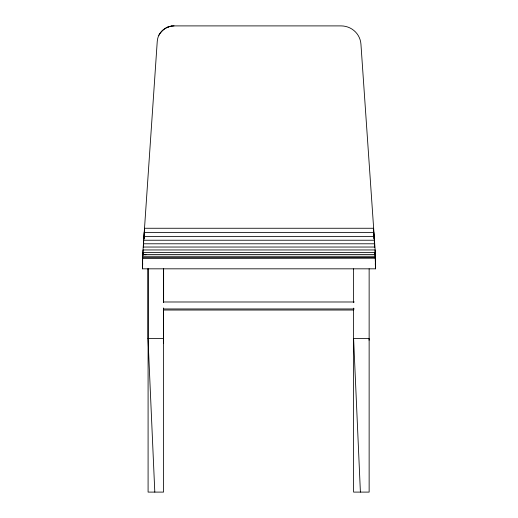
<?xml version="1.0" encoding="UTF-8"?>
<svg xmlns="http://www.w3.org/2000/svg" width="518" height="518" viewBox="0 0 518 518"><rect width="100%" height="100%" fill="white"/><g stroke="black" fill="none" stroke-linecap="round" stroke-linejoin="round"><path stroke-width="0.78" d="M374.546 247.5L374.546 243.784L143.454 243.784L143.454 247.5M375.142 255.471L375.142 249.948L360.936 44.127A19.917 19.529 0 0 0 341.064 25.9L174.042 25.9C167.664 25.803 161.894 29.902 158.838 35.328M375.485 267.489L375.485 257.478L142.515 257.478L142.45 268.823L375.55 268.823L375.142 252.473L142.858 252.473L142.858 255.471M374.048 236.428L374.041 239.128L373.491 228.263L144.509 228.263L143.959 239.128L144.224 232.427L373.776 232.427L374.048 236.428L143.952 236.428M142.715 254.591L142.599 265.844L142.599 256.268L375.401 256.268L375.401 265.844L375.285 254.591L142.715 254.591L145.946 254.72M375.019 255.089L375.142 249.948L143.033 249.948L143.033 255.089M163.416 343.44L163.63 308.119M369.069 340.209L369.14 338.597L353.6 338.597L360.399 492.1M142.45 268.823L142.715 263.571M143.156 254.934L143.233 253.367M143.538 247.397L143.693 240.235L374.307 240.235L374.462 247.397M167.864 27.053L171.937 26.029M143.227 247.034L374.773 247.034M163.468 301.988L354.293 301.988M163.468 308.961L354.293 308.961M163.662 310.029L353.677 310.029M148.006 268.823L148.006 338.597L163.63 338.597M375.531 258.217L142.45 258.463L157.252 41.298A16.822 16.498 0 0 1 174.042 25.9M374.767 253.367L374.844 254.934M375.285 263.571L375.55 268.823M148.006 338.597L154.804 492.1M369.14 268.823L369.14 492.1L353.6 492.1L353.6 308.119M353.6 268.823L353.6 302.506M163.63 268.823L163.63 302.506M163.546 268.823L163.546 302.506M163.546 308.119L163.546 492.1L148.09 492.1L148.09 268.823"/></g></svg>
